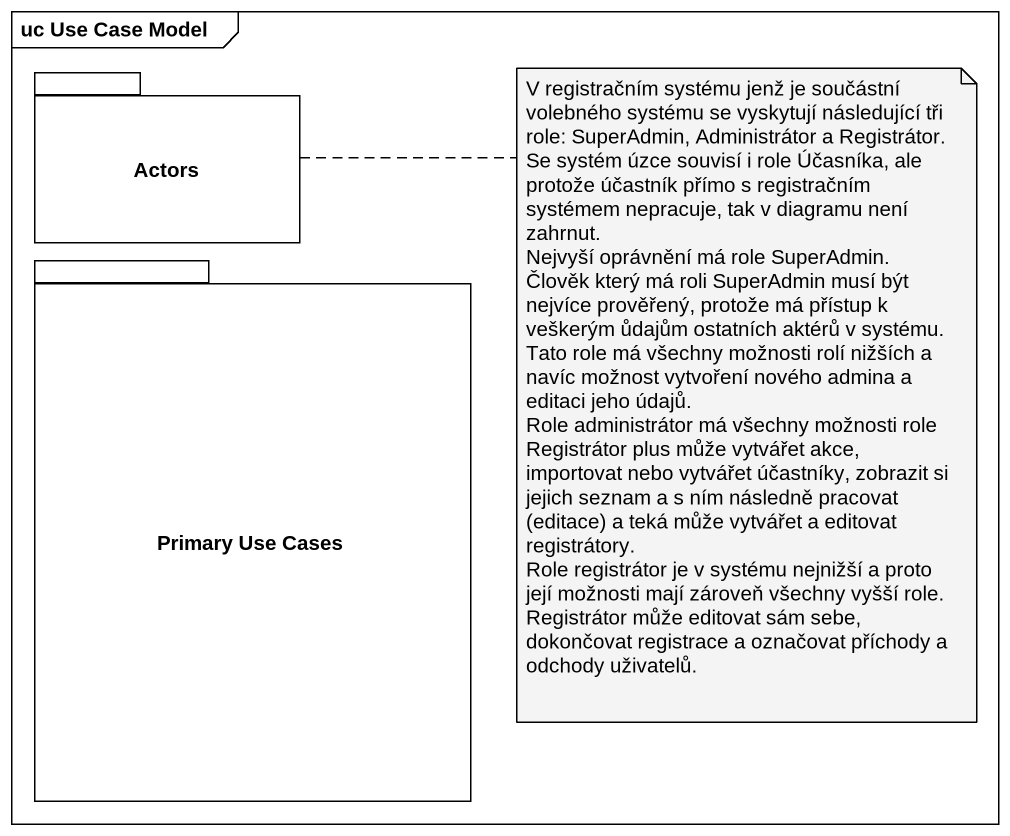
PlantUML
@startuml
mainframe uc Use Case Model
package Actors {
}
package "Primary Use Cases" as Primary_Use_Cases {
}
note right of Actors
  V registračním systému jenž je součástní volebného systému se vyskytují následující tři role: SuperAdmin, Administrátor a Registrátor. Se systém úzce souvisí i role Účasníka, ale protože účastník přímo s registračním systémem nepracuje, tak v diagramu není zahrnut.
  Nejvyší oprávnění má role SuperAdmin. Člověk který má roli SuperAdmin musí být nejvíce prověřený, protože má přístup k veškerým ůdajům ostatních aktérů v systému. Tato role má všechny možnosti rolí nižších a navíc možnost vytvoření nového admina a editaci jeho údajů.
  Role administrátor má všechny možnosti role Registrátor plus může vytvářet akce, importovat nebo vytvářet účastníky, zobrazit si jejich seznam a s ním následně pracovat (editace) a teká může vytvářet a editovat registrátory.
  Role registrátor je v systému nejnižší a proto její možnosti mají zároveň všechny vyšší role. Registrátor může editovat sám sebe, dokončovat registrace a označovat příchody a odchody uživatelů.
end note
@enduml
